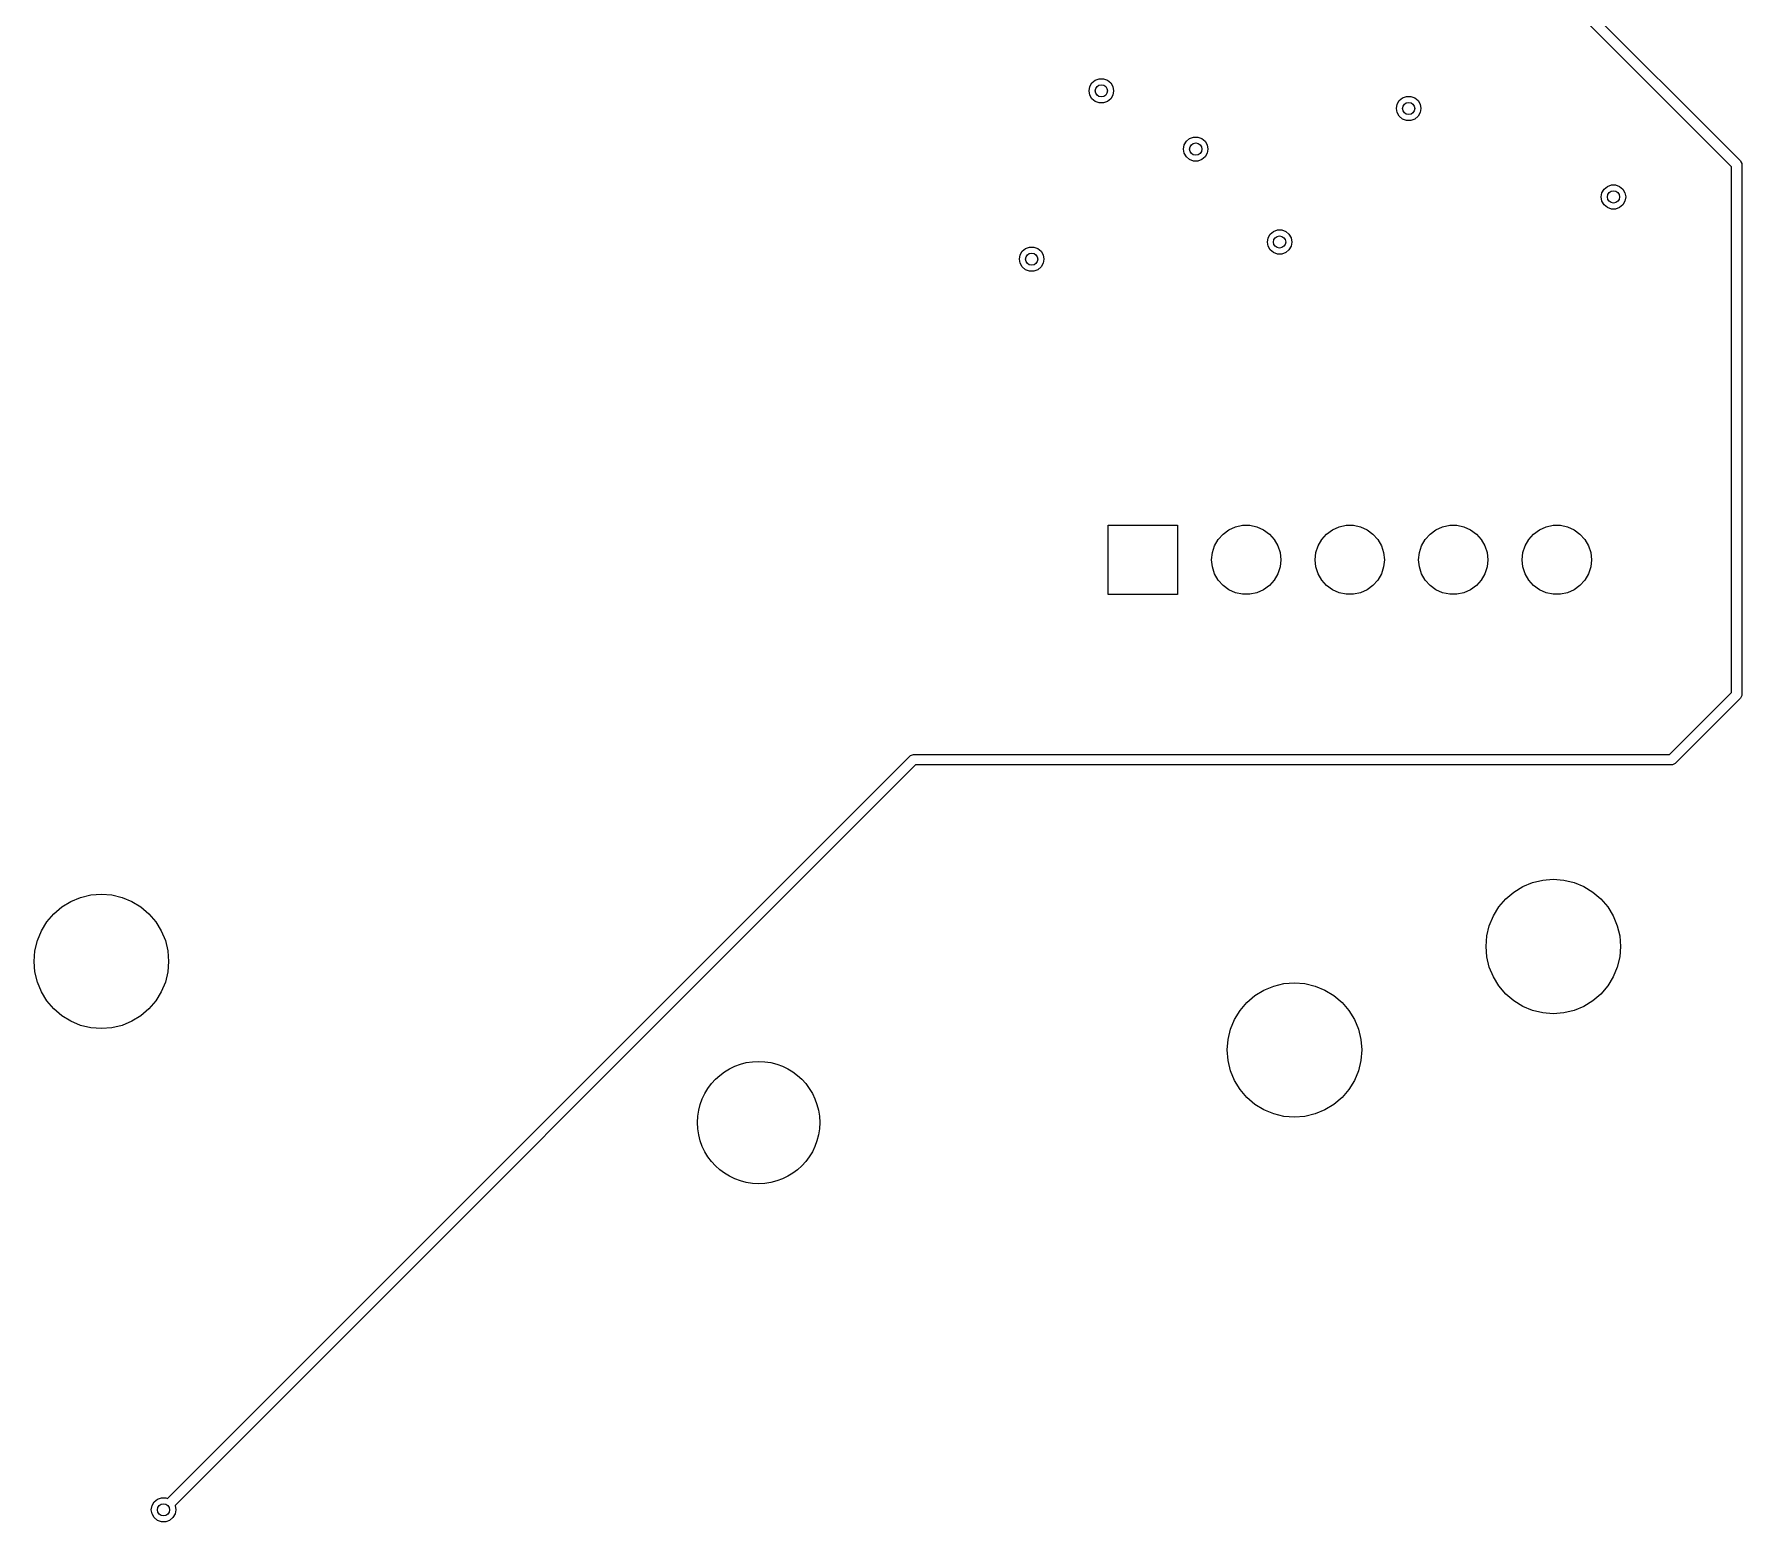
# Model space of a CAD drawing. Extents: x 101 to 518, y -308 to -134.
# Drawn here: x 429.43 to 471.33, y -264.99 to -228.5 of the extents above; entities that cross this region are included whole.
import ezdxf

# ---------------------------------------------------------------- set-up
doc = ezdxf.new("R2010")
doc.units = 0
doc.layers.add('BLACK', color=7, linetype='CONTINUOUS')

msp = doc.modelspace()

# ---------------------------------------------------------------- linework, layer by layer
at = {"layer": 'BLACK', "linetype": 'CONTINUOUS'}
for p, q in [((471.08474, -231.748087), (465.510641, -226.173988)), ((465.690723, -226.000518), (471.298129, -231.607923)), ((455.46948, -229.626763), (455.567386, -229.591129)), ((455.567386, -229.591129), (455.671574, -229.591129)), ((455.671574, -229.591129), (455.76948, -229.626763)), ((455.31948, -229.886571), (455.337572, -229.783965)), ((455.337572, -229.989177), (455.31948, -229.886571)), ((455.337572, -229.783965), (455.389667, -229.693735)), ((455.389667, -230.079407), (455.337572, -229.989177)), ((455.389667, -229.693735), (455.46948, -229.626763)), ((455.76948, -229.626763), (455.849293, -229.693735)), ((455.849293, -229.693735), (455.901388, -229.783965)), ((455.901388, -229.989177), (455.849293, -230.079407)), ((455.901388, -229.783965), (455.91948, -229.886571)), ((455.91948, -229.886571), (455.901388, -229.989177)), ((463.00974, -230.059436), (463.107646, -230.023802)), ((463.107646, -230.023802), (463.211834, -230.023802)), ((463.211834, -230.023802), (463.30974, -230.059436)), ((455.46948, -230.146379), (455.389667, -230.079407)), ((455.567386, -230.182013), (455.46948, -230.146379)), ((455.671574, -230.182013), (455.567386, -230.182013)), ((455.76948, -230.146379), (455.671574, -230.182013)), ((455.849293, -230.079407), (455.76948, -230.146379)), ((462.85974, -230.319244), (462.877832, -230.216638)), ((462.877832, -230.42185), (462.85974, -230.319244)), ((462.877832, -230.216638), (462.929927, -230.126408)), ((462.929927, -230.51208), (462.877832, -230.42185)), ((462.929927, -230.126408), (463.00974, -230.059436)), ((463.30974, -230.059436), (463.389553, -230.126408)), ((463.389553, -230.126408), (463.441648, -230.216638)), ((463.441648, -230.42185), (463.389553, -230.51208)), ((463.441648, -230.216638), (463.45974, -230.319244)), ((463.45974, -230.319244), (463.441648, -230.42185)), ((463.00974, -230.579052), (462.929927, -230.51208)), ((463.107646, -230.614686), (463.00974, -230.579052)), ((463.211834, -230.614686), (463.107646, -230.614686)), ((463.30974, -230.579052), (463.211834, -230.614686)), ((463.389553, -230.51208), (463.30974, -230.579052)), ((457.63474, -231.31526), (457.652832, -231.212654)), ((457.652832, -231.212654), (457.704927, -231.122424)), ((457.704927, -231.122424), (457.78474, -231.055452)), ((457.78474, -231.055452), (457.882646, -231.019818)), ((457.882646, -231.019818), (457.986834, -231.019818)), ((457.986834, -231.019818), (458.08474, -231.055452)), ((458.08474, -231.055452), (458.164553, -231.122424)), ((458.164553, -231.122424), (458.216648, -231.212654)), ((458.216648, -231.212654), (458.23474, -231.31526)), ((457.652832, -231.417866), (457.63474, -231.31526)), ((457.704927, -231.508096), (457.652832, -231.417866)), ((457.78474, -231.575068), (457.704927, -231.508096)), ((457.882646, -231.610702), (457.78474, -231.575068)), ((457.986834, -231.610702), (457.882646, -231.610702)), ((458.08474, -231.575068), (457.986834, -231.610702)), ((458.164553, -231.508096), (458.08474, -231.575068)), ((458.216648, -231.417866), (458.164553, -231.508096)), ((458.23474, -231.31526), (458.216648, -231.417866)), ((471.298129, -231.607923), (471.313674, -231.626865)), ((471.313674, -231.626865), (471.332338, -231.671925)), ((471.332338, -231.671925), (471.33474, -231.696311)), ((471.33474, -231.696311), (471.33474, -244.696311)), ((471.08474, -244.644534), (471.08474, -231.748087)), ((467.88474, -232.49026), (467.902832, -232.387654)), ((467.902832, -232.592866), (467.88474, -232.49026)), ((467.902832, -232.387654), (467.954927, -232.297424)), ((467.954927, -232.297424), (468.03474, -232.230452)), ((468.03474, -232.230452), (468.132646, -232.194818)), ((468.132646, -232.194818), (468.236834, -232.194818)), ((468.236834, -232.194818), (468.33474, -232.230452)), ((468.33474, -232.230452), (468.414553, -232.297424)), ((468.414553, -232.297424), (468.466648, -232.387654)), ((468.466648, -232.387654), (468.48474, -232.49026)), ((468.48474, -232.49026), (468.466648, -232.592866)), ((467.954927, -232.683096), (467.902832, -232.592866)), ((468.03474, -232.750068), (467.954927, -232.683096)), ((468.132646, -232.785702), (468.03474, -232.750068)), ((468.236834, -232.785702), (468.132646, -232.785702)), ((468.33474, -232.750068), (468.236834, -232.785702)), ((468.414553, -232.683096), (468.33474, -232.750068)), ((468.466648, -232.592866), (468.414553, -232.683096)), ((459.762816, -233.402331), (459.842629, -233.335359)), ((459.842629, -233.335359), (459.940535, -233.299725)), ((459.940535, -233.299725), (460.044723, -233.299725)), ((460.044723, -233.299725), (460.142629, -233.335359)), ((460.142629, -233.335359), (460.222442, -233.402331)), ((453.679927, -233.822424), (453.75974, -233.755452)), ((453.75974, -233.755452), (453.857646, -233.719818)), ((453.857646, -233.719818), (453.961834, -233.719818)), ((453.961834, -233.719818), (454.05974, -233.755452)), ((454.05974, -233.755452), (454.139553, -233.822424)), ((459.692629, -233.595167), (459.710721, -233.492561)), ((459.710721, -233.697773), (459.692629, -233.595167)), ((459.710721, -233.492561), (459.762816, -233.402331)), ((459.762816, -233.788003), (459.710721, -233.697773)), ((459.842629, -233.854975), (459.762816, -233.788003)), ((460.222442, -233.788003), (460.142629, -233.854975)), ((460.222442, -233.402331), (460.274537, -233.492561)), ((460.274537, -233.697773), (460.222442, -233.788003)), ((460.274537, -233.492561), (460.292629, -233.595167)), ((460.292629, -233.595167), (460.274537, -233.697773)), ((453.60974, -234.01526), (453.627832, -233.912654)), ((453.627832, -234.117866), (453.60974, -234.01526)), ((453.627832, -233.912654), (453.679927, -233.822424)), ((453.679927, -234.208096), (453.627832, -234.117866)), ((453.75974, -234.275068), (453.679927, -234.208096)), ((454.139553, -234.208096), (454.05974, -234.275068)), ((454.139553, -233.822424), (454.191648, -233.912654)), ((454.191648, -234.117866), (454.139553, -234.208096)), ((454.191648, -233.912654), (454.20974, -234.01526)), ((454.20974, -234.01526), (454.191648, -234.117866)), ((459.940535, -233.890609), (459.842629, -233.854975)), ((460.044723, -233.890609), (459.940535, -233.890609)), ((460.142629, -233.854975), (460.044723, -233.890609)), ((453.857646, -234.310702), (453.75974, -234.275068)), ((453.961834, -234.310702), (453.857646, -234.310702)), ((454.05974, -234.275068), (453.961834, -234.310702)), ((455.78474, -242.24026), (455.78474, -240.54026)), ((455.78474, -240.54026), (457.48474, -240.54026)), ((457.48474, -240.54026), (457.48474, -242.24026)), ((458.398226, -241.044534), (458.487076, -240.890643)), ((458.487076, -240.890643), (458.605979, -240.758587)), ((458.605979, -240.758587), (458.74974, -240.654138)), ((458.74974, -240.654138), (458.912076, -240.581862)), ((458.912076, -240.581862), (459.085891, -240.544916)), ((459.085891, -240.544916), (459.263589, -240.544916)), ((459.263589, -240.544916), (459.437404, -240.581862)), ((459.437404, -240.581862), (459.59974, -240.654138)), ((459.59974, -240.654138), (459.743501, -240.758587)), ((459.743501, -240.758587), (459.862404, -240.890643)), ((459.862404, -240.890643), (459.951254, -241.044534)), ((460.938225, -241.044534), (461.027075, -240.890643)), ((461.027075, -240.890643), (461.145978, -240.758587)), ((461.145978, -240.758587), (461.289739, -240.654138)), ((461.289739, -240.654138), (461.452075, -240.581862)), ((461.452075, -240.581862), (461.62589, -240.544916)), ((461.62589, -240.544916), (461.803588, -240.544916)), ((461.803588, -240.544916), (461.977403, -240.581862)), ((461.977403, -240.581862), (462.139739, -240.654138)), ((462.139739, -240.654138), (462.2835, -240.758587)), ((462.2835, -240.758587), (462.402403, -240.890643)), ((462.402403, -240.890643), (462.491253, -241.044534)), ((463.478226, -241.044534), (463.567076, -240.890643)), ((463.567076, -240.890643), (463.685979, -240.758587)), ((463.685979, -240.758587), (463.82974, -240.654138)), ((463.82974, -240.654138), (463.992076, -240.581862)), ((463.992076, -240.581862), (464.165891, -240.544916)), ((464.165891, -240.544916), (464.343589, -240.544916)), ((464.343589, -240.544916), (464.517404, -240.581862)), ((464.517404, -240.581862), (464.67974, -240.654138)), ((464.67974, -240.654138), (464.823501, -240.758587)), ((464.823501, -240.758587), (464.942404, -240.890643)), ((464.942404, -240.890643), (465.031254, -241.044534)), ((466.018226, -241.044534), (466.107076, -240.890643)), ((466.107076, -240.890643), (466.225979, -240.758587)), ((466.225979, -240.758587), (466.36974, -240.654138)), ((466.36974, -240.654138), (466.532076, -240.581862)), ((466.532076, -240.581862), (466.705891, -240.544916)), ((466.705891, -240.544916), (466.883589, -240.544916)), ((466.883589, -240.544916), (467.057404, -240.581862)), ((467.057404, -240.581862), (467.21974, -240.654138)), ((467.21974, -240.654138), (467.363501, -240.758587)), ((467.363501, -240.758587), (467.482404, -240.890643)), ((467.482404, -240.890643), (467.571254, -241.044534)), ((458.32474, -241.39026), (458.343315, -241.213535)), ((458.343315, -241.213535), (458.398226, -241.044534)), ((459.951254, -241.044534), (460.006165, -241.213535)), ((460.006165, -241.213535), (460.02474, -241.39026)), ((460.864739, -241.39026), (460.883314, -241.213535)), ((460.883314, -241.213535), (460.938225, -241.044534)), ((462.491253, -241.044534), (462.546164, -241.213535)), ((462.546164, -241.213535), (462.564739, -241.39026)), ((463.40474, -241.39026), (463.423315, -241.213535)), ((463.423315, -241.213535), (463.478226, -241.044534)), ((465.031254, -241.044534), (465.086165, -241.213535)), ((465.086165, -241.213535), (465.10474, -241.39026)), ((465.94474, -241.39026), (465.963315, -241.213535)), ((465.963315, -241.213535), (466.018226, -241.044534)), ((467.571254, -241.044534), (467.626165, -241.213535)), ((467.626165, -241.213535), (467.64474, -241.39026)), ((458.343315, -241.566985), (458.32474, -241.39026)), ((458.398226, -241.735986), (458.343315, -241.566985)), ((458.487076, -241.889877), (458.398226, -241.735986)), ((459.951254, -241.735986), (459.862404, -241.889877)), ((460.006165, -241.566985), (459.951254, -241.735986)), ((460.02474, -241.39026), (460.006165, -241.566985)), ((460.883314, -241.566985), (460.864739, -241.39026)), ((460.938225, -241.735986), (460.883314, -241.566985)), ((461.027075, -241.889877), (460.938225, -241.735986)), ((462.491253, -241.735986), (462.402403, -241.889877)), ((462.546164, -241.566985), (462.491253, -241.735986)), ((462.564739, -241.39026), (462.546164, -241.566985)), ((463.423315, -241.566985), (463.40474, -241.39026)), ((463.478226, -241.735986), (463.423315, -241.566985)), ((463.567076, -241.889877), (463.478226, -241.735986)), ((465.031254, -241.735986), (464.942404, -241.889877)), ((465.086165, -241.566985), (465.031254, -241.735986)), ((465.10474, -241.39026), (465.086165, -241.566985)), ((465.963315, -241.566985), (465.94474, -241.39026)), ((466.018226, -241.735986), (465.963315, -241.566985)), ((466.107076, -241.889877), (466.018226, -241.735986)), ((467.571254, -241.735986), (467.482404, -241.889877)), ((467.626165, -241.566985), (467.571254, -241.735986)), ((467.64474, -241.39026), (467.626165, -241.566985)), ((458.605979, -242.021933), (458.487076, -241.889877)), ((458.74974, -242.126382), (458.605979, -242.021933)), ((458.912076, -242.198658), (458.74974, -242.126382)), ((459.59974, -242.126382), (459.437404, -242.198658)), ((459.743501, -242.021933), (459.59974, -242.126382)), ((459.862404, -241.889877), (459.743501, -242.021933)), ((461.145978, -242.021933), (461.027075, -241.889877)), ((461.289739, -242.126382), (461.145978, -242.021933)), ((461.452075, -242.198658), (461.289739, -242.126382)), ((462.139739, -242.126382), (461.977403, -242.198658)), ((462.2835, -242.021933), (462.139739, -242.126382)), ((462.402403, -241.889877), (462.2835, -242.021933)), ((463.685979, -242.021933), (463.567076, -241.889877)), ((463.82974, -242.126382), (463.685979, -242.021933)), ((463.992076, -242.198658), (463.82974, -242.126382)), ((464.67974, -242.126382), (464.517404, -242.198658)), ((464.823501, -242.021933), (464.67974, -242.126382)), ((464.942404, -241.889877), (464.823501, -242.021933)), ((466.225979, -242.021933), (466.107076, -241.889877)), ((466.36974, -242.126382), (466.225979, -242.021933)), ((466.532076, -242.198658), (466.36974, -242.126382)), ((467.21974, -242.126382), (467.057404, -242.198658)), ((467.363501, -242.021933), (467.21974, -242.126382)), ((467.482404, -241.889877), (467.363501, -242.021933)), ((457.48474, -242.24026), (455.78474, -242.24026)), ((459.085891, -242.235604), (458.912076, -242.198658)), ((459.263589, -242.235604), (459.085891, -242.235604)), ((459.437404, -242.198658), (459.263589, -242.235604)), ((461.62589, -242.235604), (461.452075, -242.198658)), ((461.803588, -242.235604), (461.62589, -242.235604)), ((461.977403, -242.198658), (461.803588, -242.235604)), ((464.165891, -242.235604), (463.992076, -242.198658)), ((464.343589, -242.235604), (464.165891, -242.235604)), ((464.517404, -242.198658), (464.343589, -242.235604)), ((466.705891, -242.235604), (466.532076, -242.198658)), ((466.883589, -242.235604), (466.705891, -242.235604)), ((467.057404, -242.198658), (466.883589, -242.235604)), ((469.557964, -246.171311), (471.08474, -244.644534)), ((471.298129, -244.784699), (469.698128, -246.384699)), ((471.313674, -244.765757), (471.298129, -244.784699)), ((471.332338, -244.720697), (471.313674, -244.765757)), ((471.33474, -244.696311), (471.332338, -244.720697)), ((432.710641, -264.418633), (450.921352, -246.207922)), ((450.921352, -246.207922), (450.940294, -246.192377)), ((450.940294, -246.192377), (450.985354, -246.173713)), ((450.985354, -246.173713), (451.00974, -246.171311)), ((451.00974, -246.171311), (469.557964, -246.171311)), ((451.061517, -246.421311), (432.890723, -264.592103)), ((469.60974, -246.421311), (451.061517, -246.421311)), ((469.634126, -246.418909), (469.60974, -246.421311)), ((469.634127, -246.418909), (469.634126, -246.418909)), ((469.647324, -246.413442), (469.634127, -246.418909)), ((469.679186, -246.400245), (469.647324, -246.413442)), ((469.679191, -246.400239), (469.679186, -246.400245)), ((469.698128, -246.384699), (469.679191, -246.400239)), ((466.19777, -249.30731), (466.449531, -249.246867)), ((466.449531, -249.246867), (466.707648, -249.226553)), ((466.707648, -249.226553), (466.965765, -249.246867)), ((466.965765, -249.246867), (467.217526, -249.30731)), ((430.335782, -249.772602), (430.574988, -249.67352)), ((430.574988, -249.67352), (430.826749, -249.613077)), ((430.826749, -249.613077), (431.084866, -249.592763)), ((431.084866, -249.592763), (431.342983, -249.613077)), ((431.342983, -249.613077), (431.594744, -249.67352)), ((431.594744, -249.67352), (431.83395, -249.772602)), ((465.37277, -249.906707), (465.540922, -249.709827)), ((465.540922, -249.709827), (465.737802, -249.541675)), ((465.737802, -249.541675), (465.958564, -249.406392)), ((465.958564, -249.406392), (466.19777, -249.30731)), ((467.217526, -249.30731), (467.456732, -249.406392)), ((467.456732, -249.406392), (467.677494, -249.541675)), ((467.677494, -249.541675), (467.874374, -249.709827)), ((467.874374, -249.709827), (468.042526, -249.906707)), ((429.749988, -250.272917), (429.91814, -250.076037)), ((429.91814, -250.076037), (430.11502, -249.907885)), ((430.11502, -249.907885), (430.335782, -249.772602)), ((431.83395, -249.772602), (432.054712, -249.907885)), ((432.054712, -249.907885), (432.251592, -250.076037)), ((432.251592, -250.076037), (432.419744, -250.272917)), ((465.138405, -250.366675), (465.237487, -250.127469)), ((465.237487, -250.127469), (465.37277, -249.906707)), ((468.042526, -249.906707), (468.177809, -250.127469)), ((468.177809, -250.127469), (468.276891, -250.366675)), ((429.515623, -250.732885), (429.614705, -250.493679)), ((429.614705, -250.493679), (429.749988, -250.272917)), ((432.419744, -250.272917), (432.555027, -250.493679)), ((432.555027, -250.493679), (432.654109, -250.732885)), ((465.077962, -250.618436), (465.138405, -250.366675)), ((468.276891, -250.366675), (468.337334, -250.618436)), ((429.45518, -250.984646), (429.515623, -250.732885)), ((432.654109, -250.732885), (432.714552, -250.984646)), ((465.057648, -250.876553), (465.077962, -250.618436)), ((465.077962, -251.13467), (465.057648, -250.876553)), ((468.337334, -250.618436), (468.357648, -250.876553)), ((468.357648, -250.876553), (468.337334, -251.13467)), ((429.434866, -251.242763), (429.45518, -250.984646)), ((429.45518, -251.50088), (429.434866, -251.242763)), ((432.714552, -250.984646), (432.734866, -251.242763)), ((432.734866, -251.242763), (432.714552, -251.50088)), ((465.138405, -251.386431), (465.077962, -251.13467)), ((465.237487, -251.625637), (465.138405, -251.386431)), ((468.276891, -251.386431), (468.177809, -251.625637)), ((468.337334, -251.13467), (468.276891, -251.386431)), ((429.515623, -251.752641), (429.45518, -251.50088)), ((429.614705, -251.991847), (429.515623, -251.752641)), ((432.654109, -251.752641), (432.555027, -251.991847)), ((432.714552, -251.50088), (432.654109, -251.752641)), ((459.84777, -251.84731), (460.099531, -251.786867)), ((460.099531, -251.786867), (460.357648, -251.766553)), ((460.357648, -251.766553), (460.615765, -251.786867)), ((460.615765, -251.786867), (460.867526, -251.84731)), ((465.37277, -251.846399), (465.237487, -251.625637)), ((468.177809, -251.625637), (468.042526, -251.846399)), ((429.749988, -252.212609), (429.614705, -251.991847)), ((429.91814, -252.409489), (429.749988, -252.212609)), ((432.419744, -252.212609), (432.251592, -252.409489)), ((432.555027, -251.991847), (432.419744, -252.212609)), ((459.190922, -252.249827), (459.387802, -252.081675)), ((459.387802, -252.081675), (459.608564, -251.946392)), ((459.608564, -251.946392), (459.84777, -251.84731)), ((460.867526, -251.84731), (461.106732, -251.946392)), ((461.106732, -251.946392), (461.327494, -252.081675)), ((461.327494, -252.081675), (461.524374, -252.249827)), ((465.540922, -252.043279), (465.37277, -251.846399)), ((465.737802, -252.211431), (465.540922, -252.043279)), ((465.958564, -252.346714), (465.737802, -252.211431)), ((467.677494, -252.211431), (467.456732, -252.346714)), ((467.874374, -252.043279), (467.677494, -252.211431)), ((468.042526, -251.846399), (467.874374, -252.043279)), ((430.11502, -252.577641), (429.91814, -252.409489)), ((430.335782, -252.712924), (430.11502, -252.577641)), ((432.054712, -252.577641), (431.83395, -252.712924)), ((432.251592, -252.409489), (432.054712, -252.577641)), ((458.887487, -252.667469), (459.02277, -252.446707)), ((459.02277, -252.446707), (459.190922, -252.249827)), ((461.524374, -252.249827), (461.692526, -252.446707)), ((461.692526, -252.446707), (461.827809, -252.667469)), ((466.19777, -252.445796), (465.958564, -252.346714)), ((466.449531, -252.506239), (466.19777, -252.445796)), ((466.707648, -252.526553), (466.449531, -252.506239)), ((466.965765, -252.506239), (466.707648, -252.526553)), ((467.217526, -252.445796), (466.965765, -252.506239)), ((467.456732, -252.346714), (467.217526, -252.445796)), ((430.574988, -252.812006), (430.335782, -252.712924)), ((430.826749, -252.872449), (430.574988, -252.812006)), ((431.084866, -252.892763), (430.826749, -252.872449)), ((431.342983, -252.872449), (431.084866, -252.892763)), ((431.594744, -252.812006), (431.342983, -252.872449)), ((431.83395, -252.712924), (431.594744, -252.812006)), ((458.727962, -253.158436), (458.788405, -252.906675)), ((458.788405, -252.906675), (458.887487, -252.667469)), ((461.827809, -252.667469), (461.926891, -252.906675)), ((461.926891, -252.906675), (461.987334, -253.158436)), ((458.707648, -253.416553), (458.727962, -253.158436)), ((458.727962, -253.67467), (458.707648, -253.416553)), ((461.987334, -253.158436), (462.007648, -253.416553)), ((462.007648, -253.416553), (461.987334, -253.67467)), ((458.788405, -253.926431), (458.727962, -253.67467)), ((461.987334, -253.67467), (461.926891, -253.926431)), ((458.887487, -254.165637), (458.788405, -253.926431)), ((459.02277, -254.386399), (458.887487, -254.165637)), ((461.827809, -254.165637), (461.692526, -254.386399)), ((461.926891, -253.926431), (461.827809, -254.165637)), ((459.190922, -254.583279), (459.02277, -254.386399)), ((459.387802, -254.751431), (459.190922, -254.583279)), ((461.524374, -254.583279), (461.327494, -254.751431)), ((461.692526, -254.386399), (461.524374, -254.583279)), ((459.608564, -254.886714), (459.387802, -254.751431)), ((459.84777, -254.985796), (459.608564, -254.886714)), ((460.099531, -255.046239), (459.84777, -254.985796)), ((460.357648, -255.066553), (460.099531, -255.046239)), ((460.615765, -255.046239), (460.357648, -255.066553)), ((460.867526, -254.985796), (460.615765, -255.046239)), ((461.106732, -254.886714), (460.867526, -254.985796)), ((461.327494, -254.751431), (461.106732, -254.886714)), ((432.30974, -264.696311), (432.327832, -264.593705)), ((432.327832, -264.798917), (432.30974, -264.696311)), ((432.327832, -264.593705), (432.379927, -264.503475)), ((432.379927, -264.889147), (432.327832, -264.798917)), ((432.379927, -264.503475), (432.45974, -264.436503)), ((432.45974, -264.436503), (432.557646, -264.400869)), ((432.557646, -264.400869), (432.661834, -264.400869)), ((432.661834, -264.400869), (432.710641, -264.418633)), ((432.891648, -264.798917), (432.839553, -264.889147)), ((432.890723, -264.592103), (432.891648, -264.593705)), ((432.891648, -264.593705), (432.90974, -264.696311)), ((432.90974, -264.696311), (432.891648, -264.798917)), ((432.45974, -264.956119), (432.379927, -264.889147)), ((432.557646, -264.991753), (432.45974, -264.956119)), ((432.661834, -264.991753), (432.557646, -264.991753)), ((432.75974, -264.956119), (432.661834, -264.991753)), ((432.839553, -264.889147), (432.75974, -264.956119))]:
    msp.add_line(p, q, dxfattribs=at)
at = {"layer": 'BLACK'}
for centre, radius in [((455.61948, -229.886571), 0.15), ((463.15974, -230.319244), 0.15), ((457.93474, -231.31526), 0.15), ((468.18474, -232.49026), 0.15), ((459.992629, -233.595167), 0.15), ((453.90974, -234.01526), 0.15), ((447.20974, -255.196311), 1.5), ((432.60974, -264.696311), 0.15)]:
    msp.add_circle(centre, radius, dxfattribs=at)

doc.saveas('drawing.dxf')
